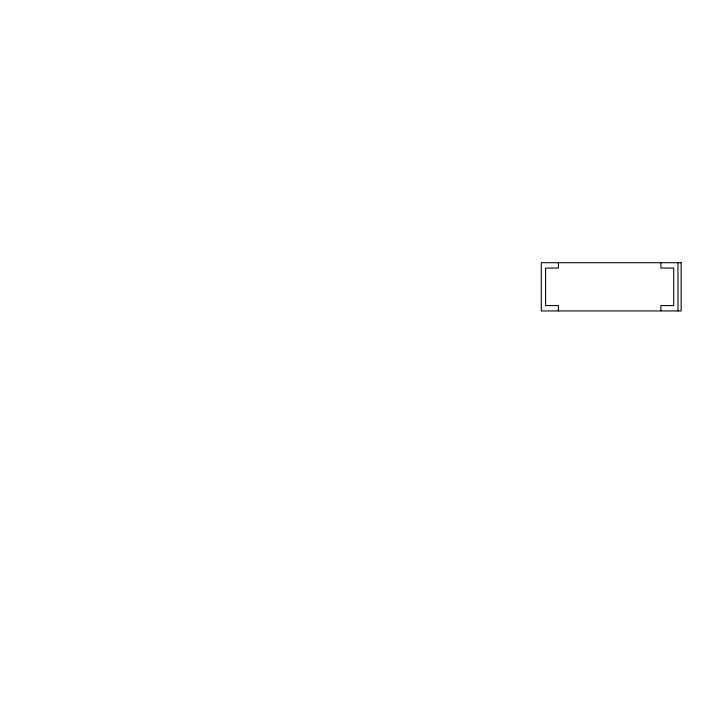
<?xml version="1.0" encoding="UTF-8"?>
<svg xmlns="http://www.w3.org/2000/svg" width="717" height="717" viewBox="0 0 717 717"><rect width="100%" height="100%" fill="white"/><g stroke="black" fill="none" stroke-linecap="round" stroke-linejoin="round"><path stroke-width="1.08" d="M677.977 262.709L677.977 310.936M660.895 262.709L660.895 268.068L673.711 268.068L673.711 305.576L660.895 305.576L660.895 310.936M558.4 262.709L558.4 268.068L545.583 268.068L545.583 305.576L558.4 305.576L558.4 310.936M681.15 262.709L541.308 262.709L541.308 310.936L681.15 310.936L681.15 262.709"/></g></svg>
